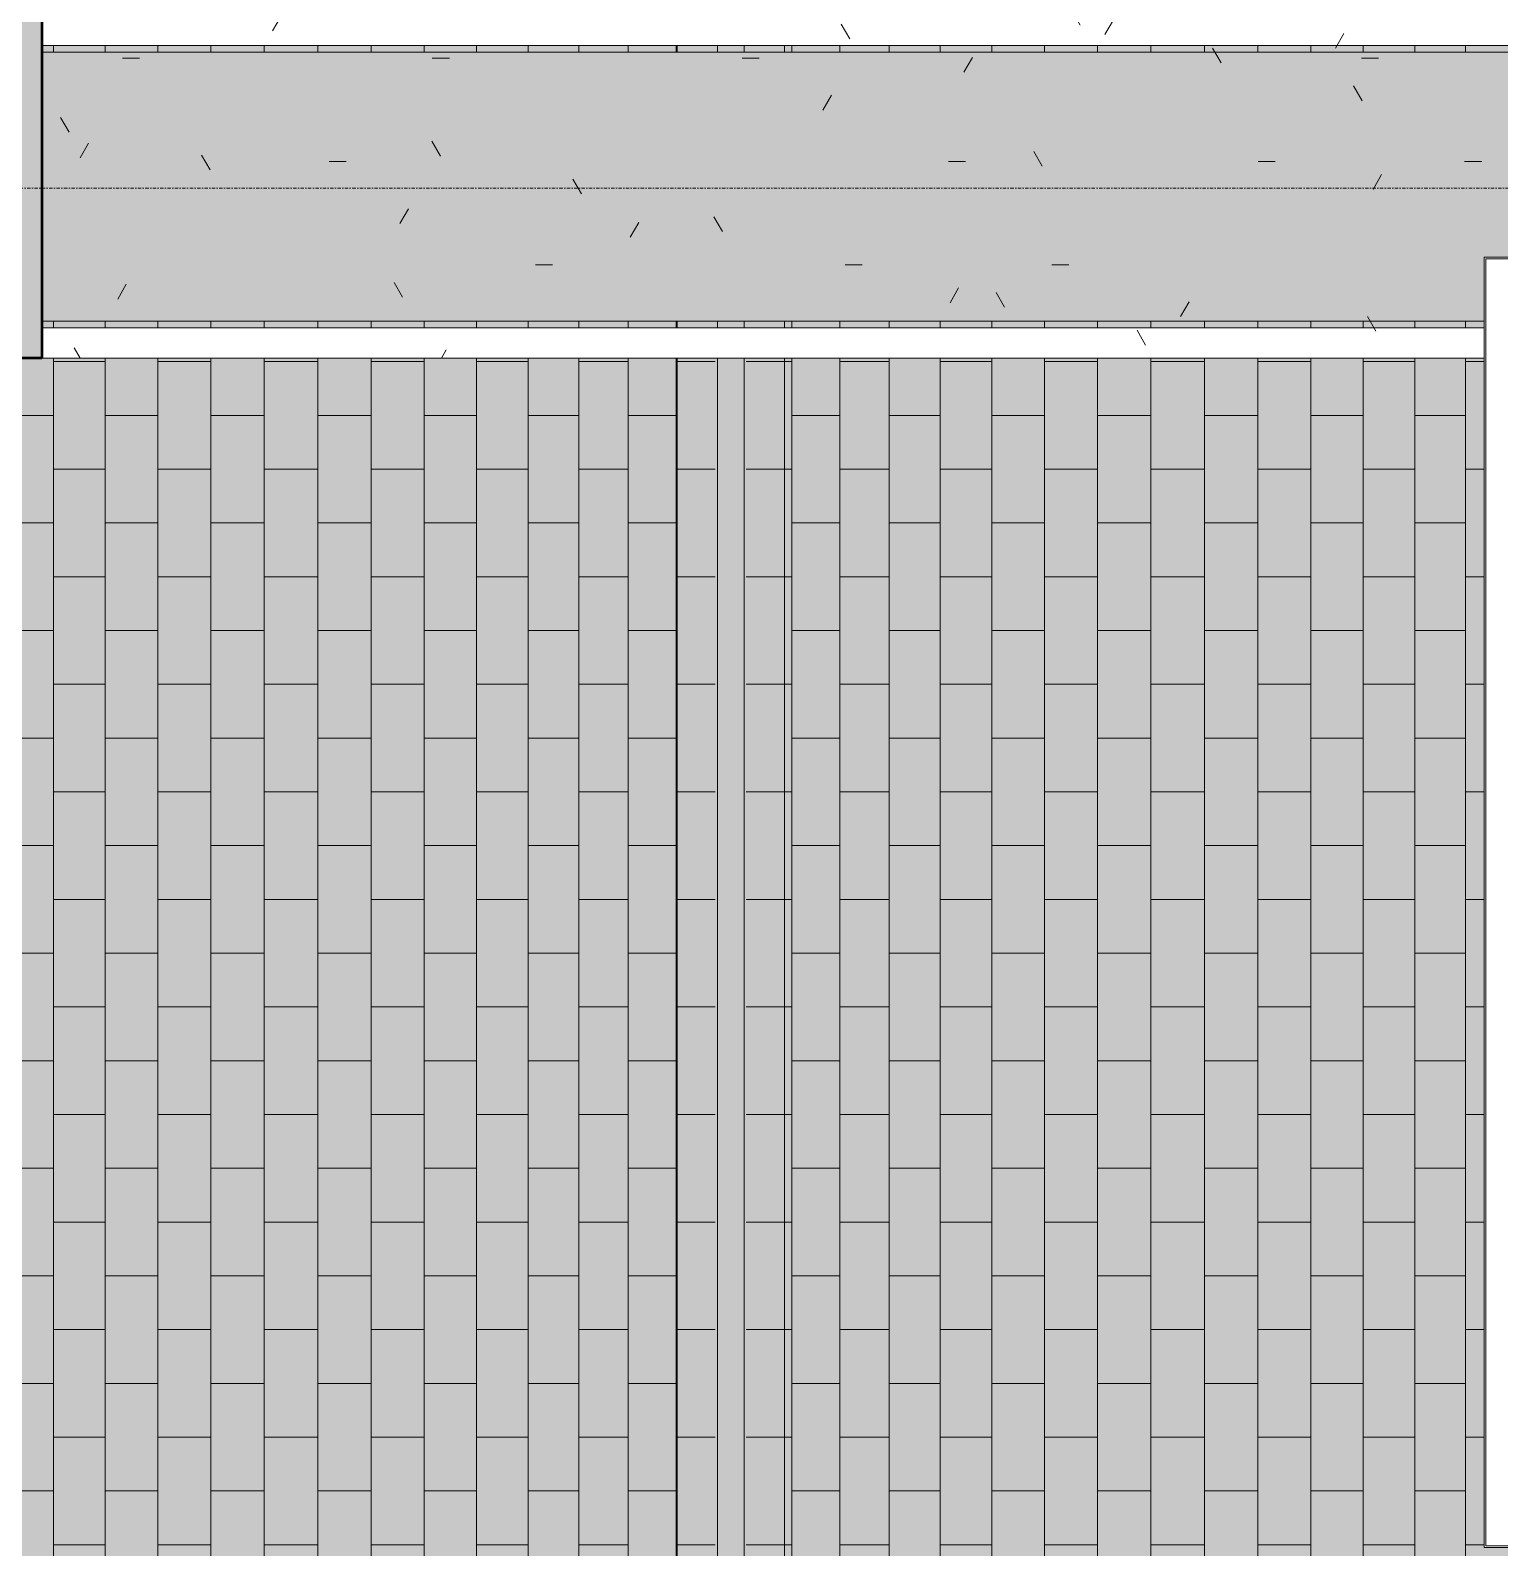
# Model space of a CAD drawing. Header units: inches. Extents: x -956 to 966, y -1111 to 895.
# Drawn here: x 116 to 225.3, y 173.4 to 286.3 of the extents above; entities that cross this region are included whole.
import ezdxf

# ---------------------------------------------------------------- set-up
doc = ezdxf.new("R2010")
doc.units = ezdxf.units.IN
doc.header["$MEASUREMENT"] = 0
doc.linetypes.add('Grid Line 1_4_', pattern=[0.4375, 0.25, -0.0625, 0.0625, -0.0625])
for name, color, linetype, lineweight in [('A-CLNG', 13, 'Continuous', 13), ('A-CLNG-PATT', 13, 'Continuous', 13), ('A-WALL-PATT', 111, 'Continuous', 13), ('E-LITE-EQPM', 33, 'Continuous', 9), ('I-WALL', 2, 'Continuous', 13), ('S-GRID', 1, 'Continuous', 9)]:
    doc.layers.add(name, color=color, linetype=linetype, lineweight=lineweight)
pattern_1 = [(0, (0, 0), (30.72, 7.68), [1.267, -21.773, 1.267, -21.773, -122.88]), (0, (0, 0), (30.72, 7.68), [-46.08, 1.267, -44.813, 1.267, -21.773, -53.76]), (0, (0, 0), (30.72, 7.68), [-115.2, 1.267, -14.093, 1.267, -37.133]), (120, (11.52, 3.84), (-22.011075, 22.7643), [1.267, -21.773, 1.267, -21.773, -122.88]), (120, (11.52, 3.84), (-22.011075, 22.7643), [-46.08, 1.267, -44.813, 1.267, -21.773, -53.76]), (120, (11.52, 3.84), (-22.011075, 22.7643), [-115.2, 1.267, -14.093, 1.267, -37.133]), (240, (15.36, 19.2), (-8.708925, -30.4443), [1.267, -21.773, 1.267, -21.773, -122.88]), (240, (15.36, 19.2), (-8.708925, -30.4443), [-46.08, 1.267, -44.813, 1.267, -21.773, -53.76]), (240, (15.36, 19.2), (-8.708925, -30.4443), [-115.2, 1.267, -14.093, 1.267, -37.133])]

# ---------------------------------------------------------------- blocks, each defined once
blk = doc.blocks.new('Lighting - Pendant-Finelite-HP4-D - HP-4 D-8_-SO-3000K-120-FA-SC-3361575-7TH FLOOR TELECOM OVERHEAD ROUTING PLAN')
at = {"layer": 'E-LITE-EQPM', "color": 9}
for p, q in [((48, 2), (-48, 2)), ((-48, 2), (-48, -2)), ((47.875, 1.875), (-47.875, 1.875)), ((-47.875, 1.875), (-47.875, -1.875)), ((-47.875, 1.875), (47.875, 1.875)), ((-47.875, -1.875), (-47.875, 1.875)), ((47.875, -1.875), (47.875, 1.875)), ((47.875, 1.875), (47.875, -1.875)), ((48, -2), (48, 2)), ((-48, -2), (48, -2)), ((-47.875, -1.875), (47.875, -1.875)), ((47.875, -1.875), (-47.875, -1.875))]:
    blk.add_line(p, q, dxfattribs=at)
blk = doc.blocks.new('FP_1_58-7TH FLOOR TELECOM OVERHEAD ROUTING PLAN')
at = {"layer": 'A-CLNG-PATT', "color": 50}
for p, q in [((129.76, 284.63), (129.76, 285.13)), ((133.61, 284.63), (133.61, 285.13)), ((137.51, 284.63), (137.51, 285.13)), ((141.46, 284.63), (141.46, 285.13)), ((145.44, 284.63), (145.44, 285.13)), ((149.42, 284.63), (149.42, 285.13)), ((153.39, 284.63), (153.39, 285.13)), ((157.33, 284.63), (157.33, 285.13)), ((161.23, 284.63), (161.23, 285.13)), ((165.07, 284.63), (165.07, 285.13)), ((168.84, 284.63), (168.84, 285.13)), ((172.51, 284.63), (172.51, 285.13)), ((176.08, 284.63), (176.08, 285.13))]:
    blk.add_line(p, q, dxfattribs=at)
blk = doc.blocks.new('FP_1_59-7TH FLOOR TELECOM OVERHEAD ROUTING PLAN')
at = {"layer": 'A-CLNG-PATT', "color": 50}
for p, q in [((184.68, 284.63), (184.68, 285.13)), ((188.26, 284.63), (188.26, 285.13)), ((191.94, 284.63), (191.94, 285.13)), ((195.72, 284.63), (195.72, 285.13)), ((199.57, 284.63), (199.57, 285.13)), ((203.48, 284.63), (203.48, 285.13)), ((207.43, 284.63), (207.43, 285.13)), ((211.4, 284.63), (211.4, 285.13)), ((215.38, 284.63), (215.38, 285.13)), ((219.35, 284.63), (219.35, 285.13)), ((223.29, 284.63), (223.29, 285.13)), ((227.19, 284.63), (227.19, 285.13)), ((231.04, 284.63), (231.04, 285.13)), ((234.8, 284.63), (234.8, 285.13))]:
    blk.add_line(p, q, dxfattribs=at)
blk = doc.blocks.new('FP_1_66-7TH FLOOR TELECOM OVERHEAD ROUTING PLAN')
at = {"layer": 'A-CLNG-PATT', "color": 50}
for p, q in [((129.76, 264.13), (129.76, 264.63)), ((133.61, 264.13), (133.61, 264.63)), ((137.51, 264.13), (137.51, 264.63)), ((141.46, 264.13), (141.46, 264.63)), ((145.44, 264.13), (145.44, 264.63)), ((149.42, 264.13), (149.42, 264.63)), ((153.39, 264.13), (153.39, 264.63)), ((157.33, 264.13), (157.33, 264.63)), ((161.23, 264.13), (161.23, 264.63)), ((165.07, 264.13), (165.07, 264.63)), ((168.84, 264.13), (168.84, 264.63)), ((172.51, 264.13), (172.51, 264.63)), ((176.08, 264.13), (176.08, 264.63)), ((129.76, 85.99), (129.76, 261.88)), ((133.61, 85.99), (133.61, 261.88)), ((137.51, 85.99), (137.51, 261.88)), ((141.46, 85.99), (141.46, 261.88)), ((145.44, 85.99), (145.44, 261.88)), ((149.42, 85.99), (149.42, 261.88)), ((153.39, 85.99), (153.39, 261.88)), ((157.33, 85.99), (157.33, 261.88)), ((161.23, 86.01), (161.23, 261.88)), ((165.07, 85.99), (165.07, 261.88)), ((168.84, 85.99), (168.84, 261.88)), ((172.51, 85.99), (172.51, 261.88)), ((176.08, 85.99), (176.08, 261.88)), ((129.76, 261.61), (133.61, 261.61)), ((137.51, 261.61), (141.46, 261.61)), ((145.44, 261.61), (149.42, 261.61)), ((153.39, 261.61), (157.33, 261.61)), ((161.23, 261.61), (165.07, 261.61)), ((168.84, 261.61), (172.51, 261.61)), ((176.08, 261.61), (176.15, 261.61)), ((176.15, 261.61), (178.99, 261.61)), ((127.18, 257.61), (129.76, 257.61)), ((133.61, 257.61), (137.51, 257.61)), ((141.46, 257.61), (145.44, 257.61)), ((149.42, 257.61), (153.39, 257.61)), ((157.33, 257.61), (161.23, 257.61)), ((165.07, 257.61), (168.84, 257.61)), ((172.51, 257.61), (176.08, 257.61)), ((129.76, 253.61), (133.61, 253.61)), ((137.51, 253.61), (141.46, 253.61)), ((145.44, 253.61), (149.42, 253.61)), ((153.39, 253.61), (157.33, 253.61)), ((161.23, 253.61), (165.07, 253.61)), ((168.84, 253.61), (172.51, 253.61)), ((176.08, 253.61), (176.15, 253.61)), ((176.15, 253.61), (178.99, 253.61)), ((127.18, 249.61), (129.76, 249.61)), ((133.61, 249.61), (137.51, 249.61)), ((141.46, 249.61), (145.44, 249.61)), ((149.42, 249.61), (153.39, 249.61)), ((157.33, 249.61), (161.23, 249.61)), ((165.07, 249.61), (168.84, 249.61)), ((172.51, 249.61), (176.08, 249.61)), ((129.76, 245.61), (133.61, 245.61)), ((137.51, 245.61), (141.46, 245.61)), ((145.44, 245.61), (149.42, 245.61)), ((153.39, 245.61), (157.33, 245.61)), ((161.23, 245.61), (165.07, 245.61)), ((168.84, 245.61), (172.51, 245.61)), ((176.08, 245.61), (176.15, 245.61)), ((176.15, 245.61), (178.99, 245.61)), ((127.18, 241.61), (129.76, 241.61)), ((133.61, 241.61), (137.51, 241.61)), ((141.46, 241.61), (145.44, 241.61)), ((149.42, 241.61), (153.39, 241.61)), ((157.33, 241.61), (161.23, 241.61)), ((165.07, 241.61), (168.84, 241.61)), ((172.51, 241.61), (176.08, 241.61)), ((129.76, 237.61), (133.61, 237.61)), ((137.51, 237.61), (141.46, 237.61)), ((145.44, 237.61), (149.42, 237.61)), ((153.39, 237.61), (157.33, 237.61)), ((161.23, 237.61), (165.07, 237.61)), ((168.84, 237.61), (172.51, 237.61)), ((176.08, 237.61), (176.15, 237.61)), ((176.15, 237.61), (178.99, 237.61)), ((127.18, 233.61), (129.76, 233.61)), ((133.61, 233.61), (137.51, 233.61)), ((141.46, 233.61), (145.44, 233.61)), ((149.42, 233.61), (153.39, 233.61)), ((157.33, 233.61), (161.23, 233.61)), ((165.07, 233.61), (168.84, 233.61)), ((172.51, 233.61), (176.08, 233.61)), ((129.76, 229.61), (133.61, 229.61)), ((137.51, 229.61), (141.46, 229.61)), ((145.44, 229.61), (149.42, 229.61)), ((153.39, 229.61), (157.33, 229.61)), ((161.23, 229.61), (165.07, 229.61)), ((168.84, 229.61), (172.51, 229.61)), ((176.08, 229.61), (176.15, 229.61)), ((176.15, 229.61), (178.99, 229.61)), ((127.18, 225.61), (129.76, 225.61)), ((133.61, 225.61), (137.51, 225.61)), ((141.46, 225.61), (145.44, 225.61)), ((149.42, 225.61), (153.39, 225.61)), ((157.33, 225.61), (161.23, 225.61)), ((165.07, 225.61), (168.84, 225.61)), ((172.51, 225.61), (176.08, 225.61)), ((129.76, 221.61), (133.61, 221.61)), ((137.51, 221.61), (141.46, 221.61)), ((145.44, 221.61), (149.42, 221.61)), ((153.39, 221.61), (157.33, 221.61)), ((161.23, 221.61), (165.07, 221.61)), ((168.84, 221.61), (172.51, 221.61)), ((176.08, 221.61), (176.15, 221.61)), ((176.15, 221.61), (178.99, 221.61)), ((127.18, 217.61), (129.76, 217.61)), ((133.61, 217.61), (137.51, 217.61)), ((141.46, 217.61), (145.44, 217.61)), ((149.42, 217.61), (153.39, 217.61)), ((157.33, 217.61), (161.23, 217.61)), ((165.07, 217.61), (168.84, 217.61)), ((172.51, 217.61), (176.08, 217.61)), ((129.76, 213.61), (133.61, 213.61)), ((137.51, 213.61), (141.46, 213.61)), ((145.44, 213.61), (149.42, 213.61)), ((153.39, 213.61), (157.33, 213.61)), ((161.23, 213.61), (165.07, 213.61)), ((168.84, 213.61), (172.51, 213.61)), ((176.08, 213.61), (176.15, 213.61)), ((176.15, 213.61), (178.99, 213.61)), ((127.18, 209.61), (129.76, 209.61)), ((133.61, 209.61), (137.51, 209.61)), ((141.46, 209.61), (145.44, 209.61)), ((149.42, 209.61), (153.39, 209.61)), ((157.33, 209.61), (161.23, 209.61)), ((165.07, 209.61), (168.84, 209.61)), ((172.51, 209.61), (176.08, 209.61)), ((129.76, 205.61), (133.61, 205.61)), ((137.51, 205.61), (141.46, 205.61)), ((145.44, 205.61), (149.42, 205.61)), ((153.39, 205.61), (157.33, 205.61)), ((161.23, 205.61), (165.07, 205.61)), ((168.84, 205.61), (172.51, 205.61)), ((176.08, 205.61), (176.15, 205.61)), ((176.15, 205.61), (178.99, 205.61)), ((127.18, 201.61), (129.76, 201.61)), ((133.61, 201.61), (137.51, 201.61)), ((141.46, 201.61), (145.44, 201.61)), ((149.42, 201.61), (153.39, 201.61)), ((157.33, 201.61), (161.23, 201.61)), ((165.07, 201.61), (168.84, 201.61)), ((172.51, 201.61), (176.08, 201.61)), ((129.76, 197.61), (133.61, 197.61)), ((137.51, 197.61), (141.46, 197.61)), ((145.44, 197.61), (149.42, 197.61)), ((153.39, 197.61), (157.33, 197.61)), ((161.23, 197.61), (165.07, 197.61)), ((168.84, 197.61), (172.51, 197.61)), ((176.08, 197.61), (176.15, 197.61)), ((176.15, 197.61), (178.99, 197.61)), ((127.18, 193.61), (129.76, 193.61)), ((133.61, 193.61), (137.51, 193.61)), ((141.46, 193.61), (145.44, 193.61)), ((149.42, 193.61), (153.39, 193.61)), ((157.33, 193.61), (161.23, 193.61)), ((165.07, 193.61), (168.84, 193.61)), ((172.51, 193.61), (176.08, 193.61)), ((129.76, 189.61), (133.61, 189.61)), ((137.51, 189.61), (141.46, 189.61)), ((145.44, 189.61), (149.42, 189.61)), ((153.39, 189.61), (157.33, 189.61)), ((161.23, 189.61), (165.07, 189.61)), ((168.84, 189.61), (172.51, 189.61)), ((176.08, 189.61), (176.15, 189.61)), ((176.15, 189.61), (178.99, 189.61)), ((127.18, 185.61), (129.76, 185.61)), ((133.61, 185.61), (137.51, 185.61)), ((141.46, 185.61), (145.44, 185.61)), ((149.42, 185.61), (153.39, 185.61)), ((157.33, 185.61), (161.23, 185.61)), ((165.07, 185.61), (168.84, 185.61)), ((172.51, 185.61), (176.08, 185.61)), ((129.76, 181.61), (133.61, 181.61)), ((137.51, 181.61), (141.46, 181.61)), ((145.44, 181.61), (149.42, 181.61)), ((153.39, 181.61), (157.33, 181.61)), ((161.23, 181.61), (165.07, 181.61)), ((168.84, 181.61), (172.51, 181.61)), ((176.08, 181.61), (176.15, 181.61)), ((176.15, 181.61), (178.99, 181.61)), ((127.18, 177.61), (129.76, 177.61)), ((133.61, 177.61), (137.51, 177.61)), ((141.46, 177.61), (145.44, 177.61)), ((149.42, 177.61), (153.39, 177.61)), ((157.33, 177.61), (161.23, 177.61)), ((165.07, 177.61), (168.84, 177.61)), ((172.51, 177.61), (176.08, 177.61)), ((129.76, 173.61), (133.61, 173.61)), ((137.51, 173.61), (141.46, 173.61)), ((145.44, 173.61), (149.42, 173.61)), ((153.39, 173.61), (157.33, 173.61)), ((161.23, 173.61), (165.07, 173.61)), ((168.84, 173.61), (172.51, 173.61)), ((176.08, 173.61), (176.15, 173.61)), ((176.15, 173.61), (178.99, 173.61))]:
    blk.add_line(p, q, dxfattribs=at)
blk = doc.blocks.new('FP_1_67-7TH FLOOR TELECOM OVERHEAD ROUTING PLAN')
at = {"layer": 'A-CLNG-PATT', "color": 50}
for p, q in [((184.68, 264.13), (184.68, 264.63)), ((188.26, 264.13), (188.26, 264.63)), ((191.94, 264.13), (191.94, 264.63)), ((195.72, 264.13), (195.72, 264.63)), ((199.57, 264.13), (199.57, 264.63)), ((203.48, 264.13), (203.48, 264.63)), ((207.43, 264.13), (207.43, 264.63)), ((211.4, 264.13), (211.4, 264.63)), ((215.38, 264.13), (215.38, 264.63)), ((219.35, 264.13), (219.35, 264.63)), ((223.29, 264.13), (223.29, 264.63)), ((227.19, 264.13), (227.19, 264.63)), ((231.04, 264.13), (231.04, 264.63)), ((234.8, 264.13), (234.8, 264.63)), ((184.68, 85.99), (184.68, 261.88)), ((188.26, 85.99), (188.26, 261.88)), ((191.94, 85.99), (191.94, 261.88)), ((195.72, 85.99), (195.72, 261.88)), ((199.57, 85.99), (199.57, 261.88)), ((203.48, 85.99), (203.48, 261.88)), ((207.43, 85.99), (207.43, 261.88)), ((211.4, 85.99), (211.4, 261.88)), ((215.38, 85.99), (215.38, 261.88)), ((219.35, 85.99), (219.35, 261.88)), ((223.29, 85.99), (223.29, 261.88)), ((227.19, 85.99), (227.19, 261.88)), ((231.04, 85.99), (231.04, 261.88)), ((234.8, 85.99), (234.8, 261.88)), ((181.3, 261.61), (184.15, 261.61)), ((184.15, 261.61), (184.68, 261.61)), ((188.26, 261.61), (191.94, 261.61)), ((195.72, 261.61), (199.57, 261.61)), ((203.48, 261.61), (207.43, 261.61)), ((211.4, 261.61), (215.38, 261.61)), ((219.35, 261.61), (223.29, 261.61)), ((227.19, 261.61), (231.04, 261.61)), ((234.8, 261.61), (236.2, 261.61)), ((184.68, 257.61), (188.26, 257.61)), ((191.94, 257.61), (195.72, 257.61)), ((199.57, 257.61), (203.48, 257.61)), ((207.43, 257.61), (211.4, 257.61)), ((215.38, 257.61), (219.35, 257.61)), ((223.29, 257.61), (227.19, 257.61)), ((231.04, 257.61), (234.8, 257.61)), ((181.3, 253.61), (184.15, 253.61)), ((184.15, 253.61), (184.68, 253.61)), ((188.26, 253.61), (191.94, 253.61)), ((195.72, 253.61), (199.57, 253.61)), ((203.48, 253.61), (207.43, 253.61)), ((211.4, 253.61), (215.38, 253.61)), ((219.35, 253.61), (223.29, 253.61)), ((227.19, 253.61), (231.04, 253.61)), ((234.8, 253.61), (236.2, 253.61)), ((184.68, 249.61), (188.26, 249.61)), ((191.94, 249.61), (195.72, 249.61)), ((199.57, 249.61), (203.48, 249.61)), ((207.43, 249.61), (211.4, 249.61)), ((215.38, 249.61), (219.35, 249.61)), ((223.29, 249.61), (227.19, 249.61)), ((231.04, 249.61), (234.8, 249.61)), ((181.3, 245.61), (184.15, 245.61)), ((184.15, 245.61), (184.68, 245.61)), ((188.26, 245.61), (191.94, 245.61)), ((195.72, 245.61), (199.57, 245.61)), ((203.48, 245.61), (207.43, 245.61)), ((211.4, 245.61), (215.38, 245.61)), ((219.35, 245.61), (223.29, 245.61)), ((227.19, 245.61), (231.04, 245.61)), ((234.8, 245.61), (236.2, 245.61)), ((184.68, 241.61), (188.26, 241.61)), ((191.94, 241.61), (195.72, 241.61)), ((199.57, 241.61), (203.48, 241.61)), ((207.43, 241.61), (211.4, 241.61)), ((215.38, 241.61), (219.35, 241.61)), ((223.29, 241.61), (227.19, 241.61)), ((231.04, 241.61), (234.8, 241.61)), ((181.3, 237.61), (184.15, 237.61)), ((184.15, 237.61), (184.68, 237.61)), ((188.26, 237.61), (191.94, 237.61)), ((195.72, 237.61), (199.57, 237.61)), ((203.48, 237.61), (207.43, 237.61)), ((211.4, 237.61), (215.38, 237.61)), ((219.35, 237.61), (223.29, 237.61)), ((227.19, 237.61), (231.04, 237.61)), ((234.8, 237.61), (236.2, 237.61)), ((184.68, 233.61), (188.26, 233.61)), ((191.94, 233.61), (195.72, 233.61)), ((199.57, 233.61), (203.48, 233.61)), ((207.43, 233.61), (211.4, 233.61)), ((215.38, 233.61), (219.35, 233.61)), ((223.29, 233.61), (227.19, 233.61)), ((231.04, 233.61), (234.8, 233.61)), ((181.3, 229.61), (184.15, 229.61)), ((184.15, 229.61), (184.68, 229.61)), ((188.26, 229.61), (191.94, 229.61)), ((195.72, 229.61), (199.57, 229.61)), ((203.48, 229.61), (207.43, 229.61)), ((211.4, 229.61), (215.38, 229.61)), ((219.35, 229.61), (223.29, 229.61)), ((227.19, 229.61), (231.04, 229.61)), ((234.8, 229.61), (236.2, 229.61)), ((184.68, 225.61), (188.26, 225.61)), ((191.94, 225.61), (195.72, 225.61)), ((199.57, 225.61), (203.48, 225.61)), ((207.43, 225.61), (211.4, 225.61)), ((215.38, 225.61), (219.35, 225.61)), ((223.29, 225.61), (227.19, 225.61)), ((231.04, 225.61), (234.8, 225.61)), ((181.3, 221.61), (184.15, 221.61)), ((184.15, 221.61), (184.68, 221.61)), ((188.26, 221.61), (191.94, 221.61)), ((195.72, 221.61), (199.57, 221.61)), ((203.48, 221.61), (207.43, 221.61)), ((211.4, 221.61), (215.38, 221.61)), ((219.35, 221.61), (223.29, 221.61)), ((227.19, 221.61), (231.04, 221.61)), ((234.8, 221.61), (236.2, 221.61)), ((184.68, 217.61), (188.26, 217.61)), ((191.94, 217.61), (195.72, 217.61)), ((199.57, 217.61), (203.48, 217.61)), ((207.43, 217.61), (211.4, 217.61)), ((215.38, 217.61), (219.35, 217.61)), ((223.29, 217.61), (227.19, 217.61)), ((231.04, 217.61), (234.8, 217.61)), ((181.3, 213.61), (184.15, 213.61)), ((184.15, 213.61), (184.68, 213.61)), ((188.26, 213.61), (191.94, 213.61)), ((195.72, 213.61), (199.57, 213.61)), ((203.48, 213.61), (207.43, 213.61)), ((211.4, 213.61), (215.38, 213.61)), ((219.35, 213.61), (223.29, 213.61)), ((227.19, 213.61), (231.04, 213.61)), ((234.8, 213.61), (236.2, 213.61)), ((184.68, 209.61), (188.26, 209.61)), ((191.94, 209.61), (195.72, 209.61)), ((199.57, 209.61), (203.48, 209.61)), ((207.43, 209.61), (211.4, 209.61)), ((215.38, 209.61), (219.35, 209.61)), ((223.29, 209.61), (227.19, 209.61)), ((231.04, 209.61), (234.8, 209.61)), ((181.3, 205.61), (184.15, 205.61)), ((184.15, 205.61), (184.68, 205.61)), ((188.26, 205.61), (191.94, 205.61)), ((195.72, 205.61), (199.57, 205.61)), ((203.48, 205.61), (207.43, 205.61)), ((211.4, 205.61), (215.38, 205.61)), ((219.35, 205.61), (223.29, 205.61)), ((227.19, 205.61), (231.04, 205.61)), ((234.8, 205.61), (236.2, 205.61)), ((184.68, 201.61), (188.26, 201.61)), ((191.94, 201.61), (195.72, 201.61)), ((199.57, 201.61), (203.48, 201.61)), ((207.43, 201.61), (211.4, 201.61)), ((215.38, 201.61), (219.35, 201.61)), ((223.29, 201.61), (227.19, 201.61)), ((231.04, 201.61), (234.8, 201.61)), ((181.3, 197.61), (184.15, 197.61)), ((184.15, 197.61), (184.68, 197.61)), ((188.26, 197.61), (191.94, 197.61)), ((195.72, 197.61), (199.57, 197.61)), ((203.48, 197.61), (207.43, 197.61)), ((211.4, 197.61), (215.38, 197.61)), ((219.35, 197.61), (223.29, 197.61)), ((227.19, 197.61), (231.04, 197.61)), ((234.8, 197.61), (236.2, 197.61)), ((184.68, 193.61), (188.26, 193.61)), ((191.94, 193.61), (195.72, 193.61)), ((199.57, 193.61), (203.48, 193.61)), ((207.43, 193.61), (211.4, 193.61)), ((215.38, 193.61), (219.35, 193.61)), ((223.29, 193.61), (227.19, 193.61)), ((231.04, 193.61), (234.8, 193.61)), ((181.3, 189.61), (184.15, 189.61)), ((184.15, 189.61), (184.68, 189.61)), ((188.26, 189.61), (191.94, 189.61)), ((195.72, 189.61), (199.57, 189.61)), ((203.48, 189.61), (207.43, 189.61)), ((211.4, 189.61), (215.38, 189.61)), ((219.35, 189.61), (223.29, 189.61)), ((227.19, 189.61), (231.04, 189.61)), ((234.8, 189.61), (236.2, 189.61)), ((184.68, 185.61), (188.26, 185.61)), ((191.94, 185.61), (195.72, 185.61)), ((199.57, 185.61), (203.48, 185.61)), ((207.43, 185.61), (211.4, 185.61)), ((215.38, 185.61), (219.35, 185.61)), ((223.29, 185.61), (227.19, 185.61)), ((231.04, 185.61), (234.8, 185.61)), ((181.3, 181.61), (184.15, 181.61)), ((184.15, 181.61), (184.68, 181.61)), ((188.26, 181.61), (191.94, 181.61)), ((195.72, 181.61), (199.57, 181.61)), ((203.48, 181.61), (207.43, 181.61)), ((211.4, 181.61), (215.38, 181.61)), ((219.35, 181.61), (223.29, 181.61)), ((227.19, 181.61), (231.04, 181.61)), ((234.8, 181.61), (236.2, 181.61)), ((184.68, 177.61), (188.26, 177.61)), ((191.94, 177.61), (195.72, 177.61)), ((199.57, 177.61), (203.48, 177.61)), ((207.43, 177.61), (211.4, 177.61)), ((215.38, 177.61), (219.35, 177.61)), ((223.29, 177.61), (227.19, 177.61)), ((231.04, 177.61), (234.8, 177.61)), ((181.3, 173.61), (184.15, 173.61)), ((184.15, 173.61), (184.68, 173.61)), ((188.26, 173.61), (191.94, 173.61)), ((195.72, 173.61), (199.57, 173.61)), ((203.48, 173.61), (207.43, 173.61)), ((211.4, 173.61), (215.38, 173.61)), ((219.35, 173.61), (223.29, 173.61)), ((227.19, 173.61), (231.04, 173.61)), ((234.8, 173.61), (236.2, 173.61))]:
    blk.add_line(p, q, dxfattribs=at)
blk = doc.blocks.new('7th Floor Vault3 - 7th Floor Vault-3165199-7TH FLOOR TELECOM OVERHEAD ROUTING PLAN')
at = {"layer": 'A-CLNG', "color": 10, "lineweight": 9}
for p, q in [((139.4, 284.63), (128.89, 284.63)), ((128.9, 284.63), (133.15, 284.63)), ((133.15, 284.63), (176.15, 284.63)), ((176.17, 284.63), (139.4, 284.63)), ((176.15, 285.13), (176.15, 284.63)), ((176.15, 285.13), (176.15, 284.63)), ((176.15, 284.63), (179.15, 284.63)), ((176.15, 284.63), (179.15, 284.63)), ((184.15, 284.63), (176.15, 284.63)), ((179.15, 284.63), (176.17, 284.63)), ((179.15, 285.13), (179.15, 284.63)), ((179.15, 284.63), (181.15, 284.63)), ((181.15, 285.13), (181.15, 284.63)), ((181.15, 284.63), (184.15, 284.63)), ((181.15, 284.63), (184.15, 284.63)), ((184.12, 284.63), (181.15, 284.63)), ((215.74, 284.63), (184.12, 284.63)), ((184.15, 285.13), (184.15, 284.63)), ((184.15, 285.13), (184.15, 284.63)), ((184.15, 284.63), (242.15, 284.63)), ((220.9, 284.63), (215.74, 284.63)), ((240.62, 284.63), (220.9, 284.63)), ((129.28, 264.63), (128.89, 264.63)), ((133.15, 264.63), (128.9, 264.63)), ((139.4, 264.63), (129.28, 264.63)), ((176.15, 264.63), (133.15, 264.63)), ((176.17, 264.63), (139.4, 264.63)), ((179.15, 264.63), (176.15, 264.63)), ((176.15, 264.63), (179.15, 264.63)), ((176.15, 264.63), (176.15, 264.13)), ((176.15, 264.63), (176.15, 264.13)), ((184.15, 264.63), (176.15, 264.63)), ((179.15, 264.63), (176.17, 264.63)), ((181.15, 264.63), (179.15, 264.63)), ((179.15, 264.63), (179.15, 264.13)), ((184.15, 264.63), (181.15, 264.63)), ((181.15, 264.63), (184.15, 264.63)), ((181.15, 264.63), (181.15, 264.13)), ((184.12, 264.63), (181.15, 264.63)), ((185.68, 264.63), (184.12, 264.63)), ((236.21, 264.63), (184.15, 264.63)), ((184.15, 264.63), (184.15, 264.13)), ((184.15, 264.63), (184.15, 264.13)), ((215.74, 264.63), (185.68, 264.63)), ((236.21, 264.63), (215.74, 264.63)), ((176.15, 261.88), (176.15, 85.99)), ((176.15, 261.88), (176.15, 85.99)), ((179.15, 261.88), (179.15, 85.99)), ((181.15, 261.88), (181.15, 85.99)), ((184.15, 261.88), (184.15, 85.99)), ((184.15, 261.88), (184.15, 85.99))]:
    blk.add_line(p, q, dxfattribs=at)
for name in ['FP_1_58-7TH FLOOR TELECOM OVERHEAD ROUTING PLAN', 'FP_1_59-7TH FLOOR TELECOM OVERHEAD ROUTING PLAN']:
    blk.add_blockref(name, (0, 0), dxfattribs=at)
at = {"layer": 'A-CLNG', "color": 9, "lineweight": 9}
for name in ['FP_1_66-7TH FLOOR TELECOM OVERHEAD ROUTING PLAN', 'FP_1_67-7TH FLOOR TELECOM OVERHEAD ROUTING PLAN']:
    blk.add_blockref(name, (0, 0), dxfattribs=at)

msp = doc.modelspace()

# ---------------------------------------------------------------- hatches: boundary and pattern name
at = {"layer": 'A-CLNG-PATT'}
h = msp.add_hatch(dxfattribs=at)
h.set_pattern_fill('FP1_12', color=253, style=0, pattern_type=2)
h.set_pattern_definition(pattern_1)
h.paths.add_polyline_path([(-294.34, -537.62), (-227.98, -537.62), (-227.98, -527.62), (-219.98, -527.62), (-219.98, -509.12), (-210.98, -509.12), (-210.98, -364.18), (-211.98, -364.18), (-211.98, -243.37), (-299.98, -243.37), (-299.98, -537.62)], flags=0)
h.paths.add_polyline_path([(-606.23, -537.62), (-602.07, -537.62), (-602.07, -532.87), (-606.23, -532.87), (-606.23, -535.37)], flags=0)
h.paths.add_polyline_path([(-561.64, -537.62), (-356.48, -537.62), (-356.48, -525.62), (-323.98, -525.62), (-323.98, -537.62), (-305.35, -537.62), (-305.35, -525.37), (-321.35, -525.37), (-321.35, -427.37), (-305.35, -427.37), (-305.35, -243.37), (-386.84, -243.37), (-386.84, -318.61), (-390.84, -318.61), (-390.84, -243.37), (-496.9, -243.37), (-496.9, -318.61), (-500.9, -318.61), (-500.9, -243.37), (-562.04, -243.37), (-562.04, -427.37), (-500.9, -427.37), (-500.9, -402.61), (-496.9, -402.61), (-496.9, -427.37), (-390.84, -427.37), (-390.84, -402.61), (-386.84, -402.61), (-386.84, -427.37), (-370.04, -427.37), (-370.04, -525.37), (-578.04, -525.37), (-578.04, -243.37), (-578.35, -243.37), (-578.35, -528.62), (-563.48, -528.62), (-563.48, -537.62)], flags=0)
h.paths.add_polyline_path([(-567.73, -537.62), (-567.73, -532.87), (-578.07, -532.87), (-578.07, -537.62), (-572.48, -537.62)], flags=0)
h.paths.add_polyline_path([(-352.23, -537.62), (-349.48, -537.62), (-349.48, -529.87), (-352.23, -529.87), (-352.23, -536.61)], flags=0)
h.paths.add_polyline_path([(-680.44, -535.37), (-610.48, -535.37), (-610.48, -528.62), (-583.23, -528.62), (-583.23, -526.62), (-662.91, -526.62), (-662.91, -498.61), (-665.8, -498.61), (-665.8, -402.61), (-661.8, -402.61), (-661.8, -428.62), (-583.23, -428.62), (-583.23, -422.62), (-598.91, -422.62), (-598.91, -386.62), (-662.91, -386.62), (-662.91, -318.61), (-665.8, -318.61), (-665.8, -243.37), (-666.35, -243.37), (-666.35, -246.62), (-730.35, -246.62), (-730.35, -243.37), (-762.35, -243.37), (-762.35, -246.62), (-771.86, -246.62), (-771.86, -288.62), (-694.91, -288.62), (-694.91, -386.62), (-790.91, -386.62), (-790.91, -288.62), (-775.86, -288.62), (-775.86, -246.62), (-842.35, -246.62), (-842.35, -243.37), (-853.35, -243.37), (-853.35, -535.37), (-710.14, -535.37)], flags=0)
h.paths.add_polyline_path([(-834.85, -526.62), (-850.85, -526.62), (-850.85, -428.62), (-706.85, -428.62), (-706.85, -526.62), (-828.94, -526.62)], flags=0)
h.paths.add_polyline_path([(-255.48, -481.68), (-256.53, -481.54), (-257.51, -481.14), (-258.35, -480.49), (-259, -479.65), (-259.4, -478.67), (-259.54, -477.62), (-259.4, -476.57), (-259, -475.59), (-258.35, -474.75), (-257.51, -474.1), (-256.53, -473.7), (-255.48, -473.56), (-254.43, -473.7), (-253.45, -474.1), (-252.6, -474.75), (-251.96, -475.59), (-251.55, -476.57), (-251.41, -477.62), (-251.55, -478.67), (-251.96, -479.65), (-252.6, -480.49), (-253.45, -481.14), (-254.43, -481.54)], flags=0)
h.paths.add_polyline_path([(-255.48, -421.68), (-256.53, -421.54), (-257.51, -421.14), (-258.35, -420.49), (-259, -419.65), (-259.4, -418.67), (-259.54, -417.62), (-259.4, -416.57), (-259, -415.59), (-258.35, -414.75), (-257.51, -414.1), (-256.53, -413.7), (-255.48, -413.56), (-254.43, -413.7), (-253.45, -414.1), (-252.6, -414.75), (-251.96, -415.59), (-251.55, -416.57), (-251.41, -417.62), (-251.55, -418.67), (-251.96, -419.65), (-252.6, -420.49), (-253.45, -421.14), (-254.43, -421.54)], flags=0)
h.paths.add_polyline_path([(-255.48, -361.68), (-256.53, -361.54), (-257.51, -361.14), (-258.35, -360.49), (-259, -359.65), (-259.4, -358.67), (-259.54, -357.62), (-259.4, -356.57), (-259, -355.59), (-258.35, -354.75), (-257.51, -354.1), (-256.53, -353.7), (-255.48, -353.56), (-254.43, -353.7), (-253.45, -354.1), (-252.6, -354.75), (-251.96, -355.59), (-251.55, -356.57), (-251.41, -357.62), (-251.55, -358.67), (-251.96, -359.65), (-252.6, -360.49), (-253.45, -361.14), (-254.43, -361.54)], flags=0)
h.paths.add_polyline_path([(-255.48, -301.68), (-256.53, -301.54), (-257.51, -301.14), (-258.35, -300.49), (-259, -299.65), (-259.4, -298.67), (-259.54, -297.62), (-259.4, -296.57), (-259, -295.59), (-258.35, -294.75), (-257.51, -294.1), (-256.53, -293.7), (-255.48, -293.56), (-254.43, -293.7), (-253.45, -294.1), (-252.6, -294.75), (-251.96, -295.59), (-251.55, -296.57), (-251.41, -297.62), (-251.55, -298.67), (-251.96, -299.65), (-252.6, -300.49), (-253.45, -301.14), (-254.43, -301.54)], flags=0)
h.paths.add_polyline_path([(-661.8, -288.62), (-598.91, -288.62), (-598.91, -252.62), (-583.23, -252.62), (-583.23, -243.37), (-661.8, -243.37), (-661.8, -282.19)], flags=0)
h.paths.add_polyline_path([(-258.35, -241.12), (-257.53, -241.12), (-258.35, -240.49), (-259, -239.65), (-259.4, -238.67), (-259.54, -237.62), (-259.4, -236.57), (-259, -235.59), (-258.35, -234.75), (-257.51, -234.1), (-256.53, -233.7), (-255.48, -233.56), (-254.43, -233.7), (-253.45, -234.1), (-252.6, -234.75), (-251.96, -235.59), (-251.55, -236.57), (-251.41, -237.62), (-251.55, -238.67), (-251.96, -239.65), (-252.6, -240.49), (-253.42, -241.12), (-211.98, -241.12), (-211.98, -209.62), (-299.98, -209.62), (-299.98, -241.12), (-259, -241.12)], flags=0)
h.paths.add_polyline_path([(-578.35, -241.12), (-578.04, -241.12), (-578.04, -231.37), (-562.04, -231.37), (-562.04, -241.12), (-500.9, -241.12), (-500.9, -222.61), (-496.9, -222.61), (-496.9, -241.12), (-390.84, -241.12), (-390.84, -222.61), (-386.84, -222.61), (-386.84, -241.12), (-305.35, -241.12), (-305.35, -209.62), (-363.1, -209.62), (-363.1, -212.62), (-337.6, -212.62), (-337.6, -238.12), (-363.1, -238.12), (-363.1, -213.62), (-559.1, -213.62), (-559.1, -209.62), (-578.35, -209.62), (-578.35, -235.91)], flags=0)
h.paths.add_polyline_path([(-621.04, -241.12), (-583.23, -241.12), (-583.23, -209.62), (-666.35, -209.62), (-666.35, -241.12), (-665.8, -241.12), (-665.8, -222.61), (-661.8, -222.61), (-661.8, -241.12), (-650.74, -241.12)], flags=0)
h.paths.add_polyline_path([(-842.35, -241.12), (-842.35, -209.62), (-853.35, -209.62), (-853.35, -241.12)], flags=0)
h.paths.add_polyline_path([(-762.35, -241.12), (-730.35, -241.12), (-730.35, -209.62), (-762.35, -209.62), (-762.35, -222.78)], flags=0)
h.paths.add_polyline_path([(-578.35, -207.37), (-559.1, -207.37), (-559.1, -197.62), (-578.35, -197.62), (-578.35, -202.98)], flags=0)
h.paths.add_polyline_path([(-363.1, -207.37), (-305.35, -207.37), (-305.35, -197.62), (-363.1, -197.62), (-363.1, -202.98)], flags=0)
h.paths.add_polyline_path([(-294.34, -207.37), (-211.98, -207.37), (-211.98, -186.24), (-210.98, -186.24), (-210.98, -48.37), (45.27, -48.37), (45.27, -53.62), (99.27, -53.62), (99.27, -48.37), (317.04, -48.37), (317.04, 11.88), (228.2, 11.88), (228.2, 5.39), (224.2, 5.39), (224.2, 11.88), (-11.8, 11.88), (-11.8, 5.39), (-15.8, 5.39), (-15.8, 11.88), (-363.1, 11.88), (-363.1, 37.38), (-340.48, 37.38), (-340.48, 40.38), (-412.8, 40.38), (-412.8, 8.88), (-336.96, 8.84), (-336.96, 6.63), (-412.8, 6.63), (-412.8, 5.39), (-416.8, 5.39), (-416.8, 6.63), (-532.8, 6.63), (-532.8, 5.39), (-536.8, 5.39), (-536.8, 6.63), (-652.8, 6.63), (-652.8, 5.39), (-656.8, 5.39), (-656.8, 6.63), (-772.86, 6.63), (-772.86, 5.39), (-776.86, 5.39), (-776.86, 6.63), (-853.35, 6.63), (-853.35, -192.24), (-838.91, -192.24), (-838.91, -190.24), (-318.91, -190.24), (-318.91, -192.24), (-299.98, -192.24), (-299.98, -207.37)], flags=0)
h.paths.add_polyline_path([(-583.23, -207.37), (-583.23, -197.62), (-666.35, -197.62), (-666.35, -207.37), (-591.34, -207.37)], flags=0)
h.paths.add_polyline_path([(-853.35, -207.37), (-842.35, -207.37), (-842.35, -197.62), (-853.35, -197.62), (-853.35, -202.98)], flags=0)
h.paths.add_polyline_path([(-739.84, -207.37), (-730.35, -207.37), (-730.35, -197.62), (-762.35, -197.62), (-762.35, -207.37)], flags=0)
h.paths.add_polyline_path([(-772.92, -162.61), (-776.8, -162.61), (-776.8, -66.61), (-772.8, -66.61), (-772.8, -162.61)], flags=0)
h.paths.add_polyline_path([(-532.92, -162.61), (-536.8, -162.61), (-536.8, -66.61), (-532.8, -66.61), (-532.8, -162.61)], flags=0)
h.paths.add_polyline_path([(-656.8, -162.61), (-656.8, -66.61), (-652.8, -66.61), (-652.8, -162.61), (-656.67, -162.61)], flags=0)
h.paths.add_polyline_path([(-416.8, -162.61), (-416.8, -66.61), (-412.8, -66.61), (-412.8, -162.61), (-416.67, -162.61)], flags=0)
h.paths.add_polyline_path([(-280.92, -162.61), (-284.8, -162.61), (-284.8, -66.61), (-280.8, -66.61), (-280.8, -162.61), (-280.92, -162.61)], flags=0)
h.paths.add_polyline_path([(-769.54, 8.88), (-656.8, 8.88), (-656.8, 40.38), (-772.86, 40.38), (-772.86, 8.88)], flags=0)
h.paths.add_polyline_path([(-621.04, 8.88), (-536.8, 8.88), (-536.8, 40.38), (-652.8, 40.38), (-652.8, 8.88), (-650.74, 8.88)], flags=0)
h.paths.add_polyline_path([(-776.86, 8.88), (-776.86, 40.38), (-853.35, 40.38), (-853.35, 8.88), (-799.24, 8.88)], flags=0)
h.paths.add_polyline_path([(-416.8, 8.88), (-416.8, 40.38), (-532.8, 40.38), (-532.8, 8.88), (-442.84, 8.88)], flags=0)
h.paths.add_polyline_path([(121.46, 14.13), (224.2, 14.13), (224.2, 35.13), (116.9, 35.13), (116.9, 14.13)], flags=0)
h.paths.add_polyline_path([(62.06, 14.13), (91.4, 14.13), (91.4, 35.13), (-11.8, 35.13), (-11.8, 14.13), (32.36, 14.13)], flags=0)
h.paths.add_polyline_path([(-95.08, 14.13), (-15.8, 14.13), (-15.8, 35.13), (-95.08, 35.13), (-95.08, 27.07), (-124.33, 27.07), (-124.33, 14.13), (-116.14, 14.13)], flags=0)
h.paths.add_polyline_path([(228.2, 14.13), (317.04, 14.13), (317.04, 35.13), (228.2, 35.13), (228.2, 34.65)], flags=0)
h.paths.add_polyline_path([(-335.1, 17.26), (-335.1, 41.51), (-335.6, 41.51), (-335.6, 17.26)], flags=0)
h.paths.add_polyline_path([(94.52, 34.26), (114.65, 34.26), (114.65, 35.13), (93.65, 35.13), (93.65, 34.26)], flags=0)
h.paths.add_polyline_path([(240.26, 37.38), (317.04, 37.38), (317.04, 58.26), (315.04, 58.26), (315.04, 261.88), (228.2, 261.88), (228.2, 173.39), (224.2, 173.39), (224.2, 261.88), (-11.8, 261.88), (-11.8, 173.39), (-15.8, 173.39), (-15.8, 261.88), (-95.08, 261.88), (-95.08, 225.07), (-94.33, 225.05), (-94.33, 126.07), (-95.08, 126.07), (-95.08, 37.38), (-15.8, 37.38), (-15.8, 101.39), (-11.8, 101.39), (-11.8, 37.38), (224.2, 37.38), (224.2, 101.39), (228.2, 101.39), (228.2, 37.38)], flags=0)
h.paths.add_polyline_path([(-412.8, 42.63), (-340.48, 42.63), (-340.48, 256.63), (-412.8, 256.63), (-412.8, 173.39), (-416.8, 173.39), (-416.8, 256.63), (-532.8, 256.63), (-532.8, 173.39), (-536.8, 173.39), (-536.8, 256.63), (-652.8, 256.63), (-652.8, 173.39), (-656.8, 173.39), (-656.8, 256.63), (-772.8, 256.63), (-772.8, 173.39), (-776.8, 173.39), (-776.8, 256.63), (-853.35, 256.63), (-853.35, 42.63), (-776.86, 42.63), (-776.86, 101.39), (-772.86, 101.39), (-772.86, 42.63), (-656.8, 42.63), (-656.8, 101.39), (-652.8, 101.39), (-652.8, 42.63), (-536.8, 42.63), (-536.8, 101.39), (-532.8, 101.39), (-532.8, 42.63), (-416.8, 42.63), (-416.8, 101.39), (-412.8, 101.39), (-412.8, 74.26)], flags=0)
h.paths.add_polyline_path([(108.08, 52.39), (104.2, 52.39), (104.2, 100.39), (108.2, 100.39), (108.2, 52.39)], flags=0)
h.paths.add_polyline_path([(106.61, 173.39), (104.2, 173.39), (104.2, 221.39), (108.2, 221.39), (108.2, 173.39), (108.08, 173.39)], flags=0)
h.paths.add_polyline_path([(-652.8, 258.88), (-536.8, 258.88), (-536.8, 269.39), (-532.8, 269.39), (-532.8, 258.88), (-416.8, 258.88), (-416.8, 269.39), (-412.8, 269.39), (-412.8, 258.88), (-340.48, 258.88), (-340.48, 261.88), (-363.1, 261.88), (-363.1, 287.38), (-340.48, 287.38), (-340.48, 290.38), (-853.35, 290.38), (-853.35, 258.88), (-776.8, 258.88), (-776.8, 269.39), (-772.8, 269.39), (-772.8, 258.88), (-656.8, 258.88), (-656.8, 269.39), (-652.8, 269.39), (-652.8, 269.26)], flags=0)
h.paths.add_polyline_path([(-27.04, 264.13), (-15.8, 264.13), (-15.8, 269.39), (-11.8, 269.39), (-11.8, 264.13), (93.04, 264.13), (93.04, 285.13), (-95.08, 285.13), (-95.08, 264.13), (-48.94, 264.13)], flags=0)
h.paths.add_polyline_path([(315.04, 264.13), (315.04, 285.13), (116.9, 285.13), (116.9, 264.13), (224.2, 264.13), (224.2, 269.39), (228.2, 269.39), (228.2, 264.13), (299.66, 264.13)], flags=0)
h.paths.add_polyline_path([(-55.95, 287.38), (315.04, 287.38), (315.04, 490.26), (317.04, 490.26), (317.04, 506.51), (-95.08, 506.51), (-95.08, 423.07), (-94.33, 423.05), (-94.33, 324.07), (-95.08, 324.07), (-95.08, 287.38), (-56.74, 287.38)], flags=0)
h.paths.add_polyline_path([(-383.44, 292.63), (-340.48, 292.63), (-340.49, 506.51), (-853.35, 506.51), (-853.35, 292.63), (-413.14, 292.63)], flags=0)
h.paths.add_polyline_path([(-772.92, 341.39), (-776.8, 341.39), (-776.8, 437.39), (-772.8, 437.39), (-772.8, 341.39), (-772.92, 341.39)], flags=0)
h.paths.add_polyline_path([(-656.8, 341.39), (-656.8, 437.39), (-652.8, 437.39), (-652.8, 341.39), (-656.67, 341.39)], flags=0)
h.paths.add_polyline_path([(-536.67, 341.39), (-536.8, 341.39), (-536.8, 437.39), (-532.8, 437.39), (-532.8, 341.39), (-532.92, 341.39)], flags=0)
h.paths.add_polyline_path([(-416.8, 341.39), (-416.8, 437.39), (-412.8, 437.39), (-412.8, 341.39), (-416.67, 341.39)], flags=0)
h.paths.add_polyline_path([(108.2, 343.86), (104.2, 343.86), (104.2, 439.86), (108.2, 439.86), (108.2, 343.98)], flags=0)
h.paths.add_polyline_path([(-11.92, 343.86), (-15.8, 343.86), (-15.8, 439.86), (-11.8, 439.86), (-11.8, 343.86), (-11.92, 343.86)], flags=0)
h.paths.add_polyline_path([(224.2, 343.86), (224.2, 439.86), (228.2, 439.86), (228.2, 343.86), (224.33, 343.86)], flags=0)
h.paths.add_polyline_path([(306.4, 508.76), (317.04, 508.76), (317.04, 537.38), (407.03, 537.38), (407.03, 540.38), (228.2, 540.38), (228.2, 511.86), (224.2, 511.86), (224.2, 540.38), (-11.8, 540.38), (-11.8, 511.86), (-15.8, 511.86), (-15.8, 540.38), (-412.8, 540.38), (-412.8, 509.39), (-416.8, 509.39), (-416.8, 540.38), (-532.8, 540.38), (-532.8, 509.39), (-536.8, 509.39), (-536.8, 540.38), (-652.8, 540.38), (-652.8, 509.39), (-656.8, 509.39), (-656.8, 540.38), (-772.86, 540.38), (-772.86, 509.39), (-776.86, 509.39), (-776.86, 540.38), (-853.35, 540.38), (-853.35, 508.76), (-340.48, 508.76), (-340.48, 511.88), (-363.1, 511.88), (-363.1, 537.38), (-129.71, 537.38), (-129.71, 536.38), (-124.33, 536.38), (-124.33, 522.07), (-95.08, 522.07), (-95.08, 508.76), (299.66, 508.76)], flags=0)
h.paths.add_polyline_path([(93.65, 511.88), (91.4, 511.88), (91.4, 537.38), (116.9, 537.38), (116.9, 511.88), (114.65, 511.88)], flags=0)
h.paths.add_polyline_path([(589.87, 537.38), (589.87, 540.38), (555.53, 540.38), (555.53, 537.38), (581.81, 537.38)], flags=0)
h.paths.add_polyline_path([(294.27, 542.63), (407.03, 542.63), (407.03, 567.38), (464.2, 567.38), (464.2, 607.86), (468.2, 607.86), (468.2, 567.38), (554.2, 567.38), (554.2, 607.86), (558.2, 607.86), (558.2, 559.86), (555.53, 559.86), (555.53, 542.63), (589.87, 542.63), (589.87, 797.38), (-167.83, 797.38), (-167.83, 645.01), (-334.83, 645.01), (-334.83, 797.38), (-851.35, 797.38), (-851.35, 795.38), (-853.35, 795.38), (-853.35, 542.63), (-776.86, 542.63), (-776.86, 605.39), (-772.86, 605.39), (-772.86, 542.63), (-656.8, 542.63), (-656.8, 605.39), (-652.8, 605.39), (-652.8, 542.63), (-536.8, 542.63), (-536.8, 605.39), (-532.8, 605.39), (-532.8, 542.63), (-416.8, 542.63), (-416.8, 605.39), (-412.8, 605.39), (-412.8, 542.63), (-15.8, 542.63), (-15.8, 607.86), (-11.8, 607.86), (-11.8, 542.63), (224.2, 542.63), (224.2, 607.86), (228.2, 607.86), (228.2, 542.63), (269.96, 542.63)], flags=0)
h.paths.add_polyline_path([(-251.8, 559.86), (-255.8, 559.86), (-255.8, 607.86), (-251.8, 607.86), (-251.8, 559.98)], flags=0)
h.paths.add_polyline_path([(-131.8, 559.86), (-135.8, 559.86), (-135.8, 607.86), (-131.8, 607.86), (-131.8, 559.98)], flags=0)
h.paths.add_polyline_path([(104.33, 559.86), (104.2, 559.86), (104.2, 607.86), (108.2, 607.86), (108.2, 559.86), (106.61, 559.86)], flags=0)
h.paths.add_polyline_path([(344.2, 559.86), (344.2, 607.86), (348.2, 607.86), (348.2, 559.86), (344.33, 559.86)], flags=0)
h.paths.add_polyline_path([(-776.8, 677.39), (-776.8, 773.39), (-772.8, 773.39), (-772.8, 677.39), (-776.67, 677.39)], flags=0)
h.paths.add_polyline_path([(-656.67, 677.39), (-656.8, 677.39), (-656.8, 773.39), (-652.8, 773.39), (-652.8, 677.39), (-652.92, 677.39)], flags=0)
h.paths.add_polyline_path([(-536.67, 677.39), (-536.8, 677.39), (-536.8, 773.39), (-532.8, 773.39), (-532.8, 677.39), (-532.92, 677.39)], flags=0)
h.paths.add_polyline_path([(-416.67, 679.86), (-416.8, 679.86), (-416.8, 775.86), (-412.8, 775.86), (-412.8, 679.86), (-413.14, 679.86)], flags=0)
h.paths.add_polyline_path([(-135.67, 679.86), (-135.8, 679.86), (-135.8, 775.86), (-131.8, 775.86), (-131.8, 679.86), (-131.92, 679.86)], flags=0)
h.paths.add_polyline_path([(-11.92, 679.86), (-15.8, 679.86), (-15.8, 775.86), (-11.8, 775.86), (-11.8, 679.86)], flags=0)
h.paths.add_polyline_path([(106.61, 679.86), (104.2, 679.86), (104.2, 775.86), (108.2, 775.86), (108.2, 679.86), (108.08, 679.86)], flags=0)
h.paths.add_polyline_path([(228.08, 679.86), (224.2, 679.86), (224.2, 775.86), (228.2, 775.86), (228.2, 679.86), (228.08, 679.86)], flags=0)
h.paths.add_polyline_path([(348.08, 679.86), (344.2, 679.86), (344.2, 775.86), (348.2, 775.86), (348.2, 679.86), (348.08, 679.86)], flags=0)
h.paths.add_polyline_path([(464.2, 679.86), (464.2, 775.86), (468.2, 775.86), (468.2, 679.86), (464.33, 679.86)], flags=0)
h.paths.add_polyline_path([(-848.93, 741.36), (-848.94, 741.36), (-848.93, 789.36), (-848.49, 789.36), (-848.5, 741.36), (-848.89, 741.36)], flags=0)
h = msp.add_hatch(dxfattribs=at)
h.set_pattern_fill('FP1_12', color=253, style=0, pattern_type=2)
h.set_pattern_definition(pattern_1)
h.paths.add_polyline_path([(315.04, 261.88), (315.04, 287.38), (116.9, 287.38), (116.9, 261.88), (224.2, 261.88), (224.2, 269.39), (228.2, 269.39), (228.2, 261.88), (299.66, 261.88)], flags=0)
h.paths.add_polyline_path([(93.04, 261.88), (93.04, 287.38), (-95.08, 287.38), (-95.08, 261.88), (-15.8, 261.88), (-15.8, 269.39), (-11.8, 269.39), (-11.8, 261.88), (91.76, 261.88)], flags=0)
h.paths.add_polyline_path([(-131.4, 261.88), (-129.71, 261.88), (-129.71, 287.38), (-153.68, 287.38), (-153.68, 261.88), (-145.84, 261.88)], flags=0)
h.paths.add_polyline_path([(-175.54, 261.88), (-163.06, 261.88), (-163.06, 263.91), (-159.56, 261.88), (-154.13, 261.88), (-154.13, 282.07), (-154.34, 281.43), (-154.52, 281.11), (-154.63, 280.99), (-154.83, 280.91), (-155.06, 280.92), (-155.25, 280.99), (-155.45, 281.23), (-155.61, 281.61), (-155.75, 282.19), (-155.85, 282.83), (-163.06, 278.67), (-163.06, 287.38), (-166.51, 287.38), (-164.8, 284.42), (-174.04, 284.42), (-172.33, 287.38), (-188.51, 287.38), (-186.8, 284.42), (-196.04, 284.42), (-194.33, 287.38), (-215.51, 287.38), (-213.8, 284.42), (-223.04, 284.42), (-221.33, 287.38), (-239.51, 287.38), (-237.8, 284.42), (-247.04, 284.42), (-245.33, 287.38), (-252.13, 287.38), (-252.13, 266.57), (-252.38, 264.04), (-253.04, 261.88), (-205.24, 261.88)], flags=0)
h.paths.add_polyline_path([(-255.23, 261.88), (-254.96, 262.38), (-254.34, 264.43), (-254.13, 266.57), (-254.13, 287.38), (-335.1, 287.38), (-335.1, 263.25), (-313.6, 263.25), (-313.6, 263.75), (-289.6, 263.75), (-289.6, 263.25), (-287.1, 263.25), (-287.1, 261.88), (-255.57, 261.88)], flags=0)
h.paths.add_polyline_path([(-155.83, 283.73), (-155.82, 283.9), (-155.74, 284.47), (-155.61, 284.97), (-155.45, 285.34), (-155.25, 285.58), (-155.04, 285.66), (-154.76, 285.64), (-154.62, 285.58), (-154.43, 285.34), (-154.25, 284.96), (-154.13, 284.52), (-154.13, 287.38), (-162.15, 287.38), (-155.85, 283.74)], flags=0)
at = {"layer": 'A-WALL-PATT'}
msp.add_hatch(color=253, dxfattribs=at).paths.add_polyline_path([(114.65, 261.88), (116.9, 261.88), (116.9, 287.38), (114.65, 287.38), (114.65, 264.13)], flags=0)

# ---------------------------------------------------------------- linework, layer by layer
at = {"layer": 'A-CLNG', "color": 50}
msp.add_line((116.9, 261.88), (224.2, 261.88), dxfattribs=at)
at = {"layer": 'A-CLNG', "color": 253}
msp.add_line((224.2, 261.88), (116.9, 261.88), dxfattribs=at)
at = {"layer": 'I-WALL', "color": 133, "lineweight": 50}
for p, q in [((116.9, 287.38), (116.9, 261.88)), ((116.9, 261.88), (114.65, 261.88))]:
    msp.add_line(p, q, dxfattribs=at)
at = {"layer": 'I-WALL', "color": 50}
for p, q in [((116.9, 285.13), (315.04, 285.13)), ((224.21, 264.13), (116.9, 264.13)), ((116.9, 261.88), (224.2, 261.88))]:
    msp.add_line(p, q, dxfattribs=at)
at = {"layer": 'S-GRID', "linetype": 'Grid Line 1_4_'}
msp.add_line((965.79, 274.51), (-931.82, 274.51), dxfattribs=at)

# ---------------------------------------------------------------- block references
at = {"layer": 'A-CLNG', "color": 10, "lineweight": 9}
msp.add_blockref('7th Floor Vault3 - 7th Floor Vault-3165199-7TH FLOOR TELECOM OVERHEAD ROUTING PLAN', (-12, 0), dxfattribs=at)
at = {"layer": 'E-LITE-EQPM', "color": 9, "extrusion": (0, 0, -1), "rotation": 269.9999999999999}
msp.add_blockref('Lighting - Pendant-Finelite-HP4-D - HP-4 D-8_-SO-3000K-120-FA-SC-3361575-7TH FLOOR TELECOM OVERHEAD ROUTING PLAN', (-226.2, 221.39), dxfattribs=at)

doc.saveas('drawing.dxf')
